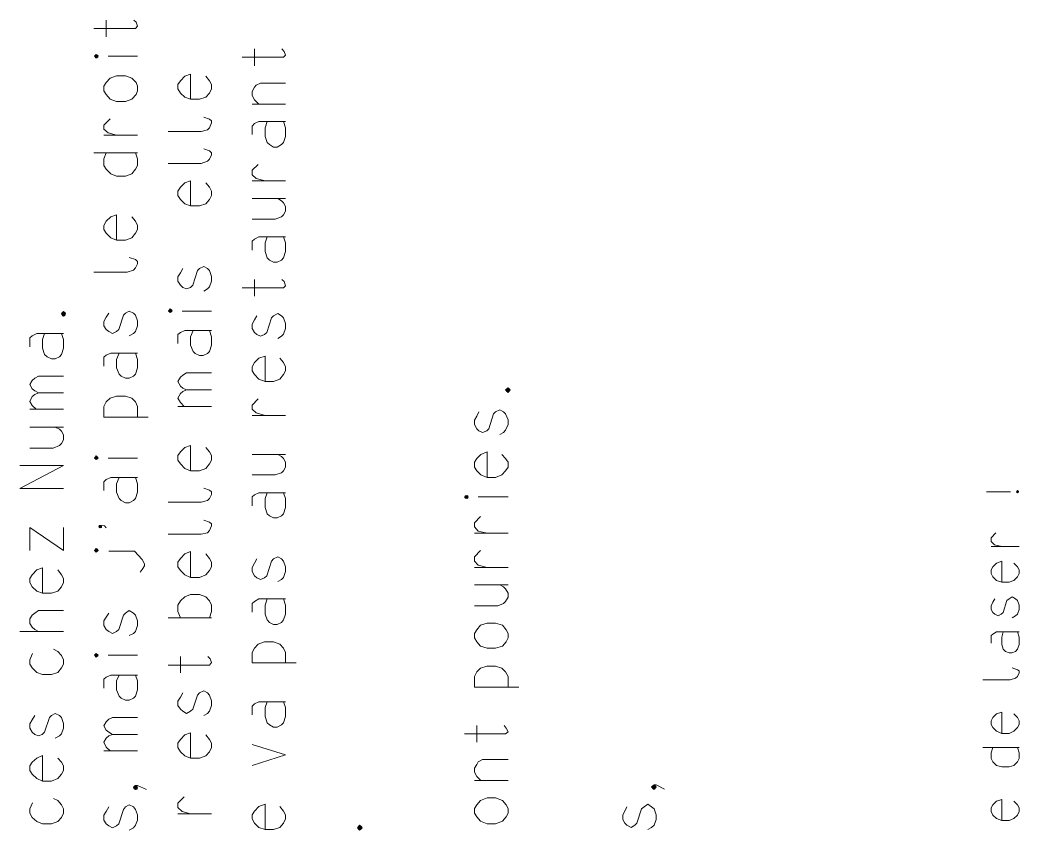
# Model space of a CAD drawing. Header units: millimetres. Extents: x 83.7 to 130.3, y 110.7 to 188.2.
# Drawn here: x 89.64 to 130.05, y 155.5 to 188.24 of the extents above; entities that cross this region are included whole.
import ezdxf

# ---------------------------------------------------------------- set-up
doc = ezdxf.new("R2010")
doc.units = ezdxf.units.MM

msp = doc.modelspace()

# ---------------------------------------------------------------- linework, layer by layer
at = {"color": 139, "lineweight": 0}
for points in [[(92.638, 187.904), (94.316, 187.904), (94.401, 187.989), (94.337, 188.158), (94.252, 188.243)], [(93.127, 187.564), (93.127, 188.243)], [(92.723, 186.715), (92.659, 186.778), (92.723, 186.842)], [(92.681, 186.778), (92.681, 186.778), (92.681, 186.778), (92.681, 186.778), (92.681, 186.778), (92.659, 186.778)], [(92.659, 186.778), (92.808, 186.778)], [(92.766, 186.715), (92.681, 186.821)], [(92.744, 186.821), (92.681, 186.757)], [(92.681, 186.736), (92.766, 186.821)], [(92.681, 186.821), (92.681, 186.736)], [(92.681, 186.821), (92.787, 186.821)], [(92.681, 186.8), (92.744, 186.715)], [(92.787, 186.8), (92.681, 186.8)], [(92.787, 186.757), (92.681, 186.757)], [(92.681, 186.736), (92.787, 186.736)], [(92.702, 186.821), (92.787, 186.736)], [(92.787, 186.821), (92.702, 186.715)], [(92.702, 186.715), (92.702, 186.821)], [(92.766, 186.821), (92.702, 186.821)], [(92.766, 186.715), (92.702, 186.715)], [(92.723, 186.842), (92.808, 186.778)], [(92.808, 186.778), (92.723, 186.715), (92.723, 186.842)], [(92.787, 186.757), (92.723, 186.821)], [(92.723, 186.821), (92.723, 186.715)], [(92.723, 186.715), (92.787, 186.8)], [(92.744, 186.715), (92.744, 186.821)], [(92.766, 186.821), (92.766, 186.715)], [(92.787, 186.736), (92.787, 186.821)], [(94.401, 186.778), (93.211, 186.778)], [(98.626, 186.736), (100.303, 186.736), (100.388, 186.821), (100.324, 186.969), (100.24, 187.076)], [(99.135, 186.396), (99.135, 187.076)], [(96.545, 185.037), (96.545, 186.056), (96.311, 185.972), (96.142, 185.78), (96.035, 185.632), (96.035, 185.462), (96.142, 185.292), (96.311, 185.122), (96.545, 185.037), (96.906, 185.037), (97.161, 185.122), (97.309, 185.292), (97.394, 185.462), (97.394, 185.632), (97.309, 185.78), (97.161, 185.972)], [(99.305, 184.846), (99.135, 185.016), (99.029, 185.186), (99.029, 185.356), (99.135, 185.526), (99.199, 185.611), (99.369, 185.695), (100.388, 185.695)], [(100.388, 184.846), (99.029, 184.846)], [(93.551, 183.593), (93.211, 183.678), (93.042, 183.827), (93.042, 183.997), (93.296, 184.252)], [(95.632, 183.742), (96.97, 183.742), (97.224, 183.806), (97.309, 183.891), (97.394, 184.082), (97.394, 184.167), (97.309, 184.23), (97.076, 184.315)], [(99.029, 183.615), (99.029, 183.954), (99.135, 184.061), (99.305, 184.145), (100.388, 184.145)], [(99.645, 184.145), (99.56, 183.891), (99.56, 183.53), (99.645, 183.296), (99.73, 183.211), (99.9, 183.105), (100.048, 183.105), (100.218, 183.211), (100.303, 183.296), (100.388, 183.53), (100.388, 183.891), (100.303, 184.145)], [(94.401, 183.593), (93.042, 183.593)], [(95.632, 182.447), (96.97, 182.447), (97.224, 182.532), (97.309, 182.617), (97.394, 182.787), (97.394, 182.872), (97.309, 182.956), (97.076, 183.041)], [(92.638, 182.872), (94.401, 182.872)], [(93.127, 182.872), (93.042, 182.638), (93.042, 182.362), (93.127, 182.213), (93.318, 182.022), (93.551, 181.937), (93.912, 181.937), (94.167, 182.022), (94.316, 182.213), (94.401, 182.362), (94.401, 182.638), (94.316, 182.872)], [(99.56, 181.746), (99.199, 181.831), (99.029, 181.98), (99.029, 182.171), (99.284, 182.404)], [(96.545, 180.727), (96.545, 181.746), (96.311, 181.661), (96.142, 181.491), (96.035, 181.322), (96.035, 181.152), (96.142, 180.982), (96.311, 180.812), (96.545, 180.727), (96.906, 180.727), (97.161, 180.812), (97.309, 180.982), (97.394, 181.152), (97.394, 181.322), (97.309, 181.491), (97.161, 181.661)], [(100.388, 181.746), (99.029, 181.746)], [(99.029, 180.196), (99.964, 180.196), (100.218, 180.281), (100.303, 180.366), (100.388, 180.515), (100.388, 180.706), (100.303, 180.854), (100.218, 180.939), (100.07, 181.024)], [(99.029, 181.024), (100.388, 181.024)], [(93.551, 179.347), (93.551, 180.366), (93.318, 180.281), (93.127, 180.111), (93.042, 179.941), (93.042, 179.772), (93.127, 179.623), (93.318, 179.432), (93.551, 179.347), (93.912, 179.347), (94.167, 179.432), (94.316, 179.623), (94.401, 179.772), (94.401, 179.941), (94.316, 180.111), (94.167, 180.281)], [(99.029, 178.943), (99.029, 179.304), (99.135, 179.389), (99.305, 179.474), (100.388, 179.474)], [(99.645, 179.474), (99.56, 179.241), (99.56, 178.88), (99.645, 178.625), (99.73, 178.54), (99.9, 178.455), (100.048, 178.455), (100.218, 178.54), (100.303, 178.625), (100.388, 178.88), (100.388, 179.241), (100.303, 179.474)], [(92.638, 178.052), (93.976, 178.052), (94.231, 178.137), (94.316, 178.222), (94.401, 178.391), (94.401, 178.476), (94.316, 178.561), (94.061, 178.646)], [(96.227, 178.2), (96.142, 178.03), (96.035, 177.861), (96.035, 177.691), (96.142, 177.521), (96.227, 177.436), (96.375, 177.372), (96.545, 177.436), (96.63, 177.521), (96.821, 178.115), (96.906, 178.2), (97.076, 178.285), (97.224, 178.2), (97.309, 178.115), (97.394, 177.882), (97.394, 177.691), (97.309, 177.457), (97.224, 177.372), (97.076, 177.287)], [(98.626, 177.415), (100.303, 177.415), (100.388, 177.5), (100.324, 177.67), (100.24, 177.754)], [(99.135, 177.075), (99.135, 177.754)], [(91.322, 176.374), (91.407, 176.459), (91.407, 176.268)], [(91.343, 176.374), (91.343, 176.374), (91.343, 176.374), (91.322, 176.374)], [(91.322, 176.374), (91.407, 176.268), (91.492, 176.374)], [(91.492, 176.374), (91.322, 176.374)], [(91.343, 176.332), (91.449, 176.438)], [(91.428, 176.438), (91.343, 176.353)], [(91.343, 176.396), (91.449, 176.289)], [(91.343, 176.396), (91.343, 176.332)], [(91.47, 176.396), (91.343, 176.396)], [(91.428, 176.289), (91.343, 176.374)], [(91.343, 176.374), (91.47, 176.374)], [(91.343, 176.353), (91.47, 176.353)], [(91.47, 176.332), (91.343, 176.332)], [(91.364, 176.438), (91.47, 176.332)], [(91.364, 176.438), (91.364, 176.289)], [(91.449, 176.438), (91.364, 176.438)], [(91.47, 176.311), (91.364, 176.417)], [(91.47, 176.417), (91.364, 176.311)], [(91.364, 176.311), (91.364, 176.417)], [(91.364, 176.417), (91.47, 176.417)], [(91.364, 176.289), (91.47, 176.396)], [(91.364, 176.311), (91.47, 176.311)], [(91.449, 176.289), (91.364, 176.289)], [(91.47, 176.353), (91.385, 176.438)], [(91.385, 176.289), (91.385, 176.438)], [(91.47, 176.374), (91.385, 176.289)], [(91.407, 176.459), (91.492, 176.374)], [(91.428, 176.438), (91.428, 176.289)], [(91.449, 176.289), (91.449, 176.438)], [(91.47, 176.417), (91.47, 176.311)], [(91.47, 176.332), (91.47, 176.396)], [(93.233, 176.396), (93.127, 176.226), (93.042, 176.056), (93.042, 175.886), (93.127, 175.737), (93.233, 175.652), (93.381, 175.567), (93.551, 175.652), (93.636, 175.737), (93.827, 176.311), (93.912, 176.396), (94.061, 176.48), (94.231, 176.396), (94.316, 176.311), (94.401, 176.077), (94.401, 175.886), (94.316, 175.652), (94.231, 175.567), (94.061, 175.483)], [(95.717, 176.417), (95.653, 176.48), (95.717, 176.565)], [(95.674, 176.48), (95.674, 176.48), (95.674, 176.48), (95.674, 176.48), (95.674, 176.48), (95.653, 176.48)], [(95.653, 176.48), (95.802, 176.48)], [(95.738, 176.544), (95.674, 176.48)], [(95.674, 176.459), (95.759, 176.544)], [(95.759, 176.438), (95.674, 176.523)], [(95.674, 176.523), (95.674, 176.459)], [(95.674, 176.523), (95.781, 176.523)], [(95.674, 176.502), (95.738, 176.438)], [(95.781, 176.502), (95.674, 176.502)], [(95.781, 176.48), (95.674, 176.48)], [(95.674, 176.459), (95.781, 176.459)], [(95.696, 176.544), (95.781, 176.459)], [(95.696, 176.438), (95.696, 176.544)], [(95.759, 176.544), (95.696, 176.544)], [(95.781, 176.523), (95.696, 176.438)], [(95.759, 176.438), (95.696, 176.438)], [(95.717, 176.565), (95.802, 176.48)], [(95.802, 176.48), (95.717, 176.417), (95.717, 176.565)], [(95.781, 176.48), (95.717, 176.544)], [(95.717, 176.544), (95.717, 176.438)], [(95.717, 176.438), (95.781, 176.502)], [(95.738, 176.438), (95.738, 176.544)], [(95.759, 176.544), (95.759, 176.438)], [(95.781, 176.459), (95.781, 176.523)], [(97.394, 176.48), (96.205, 176.48)], [(99.22, 176.289), (99.135, 176.12), (99.029, 175.95), (99.029, 175.78), (99.135, 175.61), (99.22, 175.525), (99.369, 175.461), (99.539, 175.525), (99.624, 175.61), (99.815, 176.204), (99.9, 176.289), (100.07, 176.374), (100.218, 176.289), (100.303, 176.204), (100.388, 175.971), (100.388, 175.78), (100.303, 175.546), (100.218, 175.461), (100.07, 175.376)], [(90.048, 175.037), (90.048, 175.398), (90.133, 175.483), (90.324, 175.567), (91.407, 175.567)], [(90.642, 175.567), (90.557, 175.334), (90.557, 174.973), (90.642, 174.718), (90.748, 174.633), (90.918, 174.548), (91.067, 174.548), (91.237, 174.633), (91.322, 174.718), (91.407, 174.973), (91.407, 175.334), (91.322, 175.567)], [(96.035, 175.164), (96.035, 175.525), (96.142, 175.61), (96.311, 175.695), (97.394, 175.695)], [(96.651, 175.695), (96.545, 175.44), (96.545, 175.1), (96.651, 174.846), (96.736, 174.761), (96.906, 174.676), (97.055, 174.676), (97.224, 174.761), (97.309, 174.846), (97.394, 175.1), (97.394, 175.44), (97.309, 175.695)], [(93.042, 174.251), (93.042, 174.612), (93.127, 174.697), (93.318, 174.782), (94.401, 174.782)], [(93.657, 174.782), (93.551, 174.527), (93.551, 174.187), (93.657, 173.933), (93.742, 173.848), (93.912, 173.763), (94.061, 173.763), (94.231, 173.848), (94.316, 173.933), (94.401, 174.187), (94.401, 174.527), (94.316, 174.782)], [(99.56, 173.635), (99.56, 174.654), (99.305, 174.57), (99.135, 174.4), (99.029, 174.23), (99.029, 174.06), (99.135, 173.911), (99.305, 173.72), (99.56, 173.635), (99.9, 173.635), (100.155, 173.72), (100.303, 173.911), (100.388, 174.06), (100.388, 174.23), (100.303, 174.4), (100.155, 174.57)], [(90.388, 173.168), (90.239, 173.253), (90.133, 173.338), (90.048, 173.508), (90.133, 173.678), (90.239, 173.763), (90.388, 173.848), (91.407, 173.848)], [(96.375, 173.296), (96.227, 173.359), (96.142, 173.444), (96.035, 173.635), (96.142, 173.805), (96.227, 173.89), (96.375, 173.975), (97.394, 173.975)], [(109.285, 173.296), (109.391, 173.38), (109.391, 173.189)], [(109.306, 173.253), (109.412, 173.359)], [(109.391, 173.359), (109.306, 173.274)], [(109.348, 173.359), (109.455, 173.253)], [(109.348, 173.359), (109.348, 173.211)], [(109.412, 173.359), (109.348, 173.359)], [(109.455, 173.274), (109.37, 173.359)], [(109.37, 173.211), (109.37, 173.359)], [(109.391, 173.38), (109.476, 173.296)], [(109.391, 173.359), (109.391, 173.211)], [(109.412, 173.211), (109.412, 173.359)], [(90.303, 172.51), (90.133, 172.659), (90.048, 172.828), (90.133, 173.02), (90.239, 173.104), (90.388, 173.168), (91.407, 173.168)], [(94.825, 172.191), (93.042, 172.191), (93.042, 172.616), (93.127, 172.807), (93.296, 172.956), (93.551, 173.041), (93.912, 173.041), (94.167, 172.956), (94.316, 172.807), (94.401, 172.616), (94.401, 172.191)], [(96.29, 172.616), (96.142, 172.786), (96.035, 172.956), (96.142, 173.147), (96.227, 173.232), (96.375, 173.296), (97.394, 173.296)], [(109.285, 173.296), (109.391, 173.189), (109.476, 173.296)], [(109.476, 173.296), (109.285, 173.296)], [(109.306, 173.317), (109.412, 173.211)], [(109.306, 173.317), (109.306, 173.253)], [(109.455, 173.317), (109.306, 173.317)], [(109.327, 173.296), (109.327, 173.296), (109.327, 173.296), (109.306, 173.296)], [(109.391, 173.211), (109.306, 173.296)], [(109.306, 173.296), (109.455, 173.296)], [(109.306, 173.274), (109.455, 173.274)], [(109.455, 173.253), (109.306, 173.253)], [(109.433, 173.232), (109.327, 173.338)], [(109.433, 173.338), (109.327, 173.232)], [(109.327, 173.232), (109.327, 173.338)], [(109.327, 173.338), (109.433, 173.338)], [(109.327, 173.232), (109.433, 173.232)], [(109.348, 173.211), (109.455, 173.317)], [(109.412, 173.211), (109.348, 173.211)], [(109.455, 173.296), (109.37, 173.211)], [(109.433, 173.338), (109.433, 173.232)], [(109.455, 173.253), (109.455, 173.317)], [(97.394, 172.616), (96.035, 172.616)], [(99.56, 172.255), (99.199, 172.361), (99.029, 172.51), (99.029, 172.68), (99.284, 172.935)], [(91.407, 172.51), (90.048, 172.51)], [(100.388, 172.255), (99.029, 172.255)], [(108.202, 172.404), (108.117, 172.234), (108.032, 172.064), (108.032, 171.894), (108.117, 171.724), (108.202, 171.639), (108.35, 171.576), (108.52, 171.639), (108.605, 171.724), (108.796, 172.319), (108.881, 172.404), (109.051, 172.489), (109.2, 172.404), (109.285, 172.319), (109.391, 172.085), (109.391, 171.894), (109.285, 171.661), (109.2, 171.576), (109.051, 171.491)], [(90.048, 170.939), (90.982, 170.939), (91.237, 171.045), (91.322, 171.13), (91.407, 171.278), (91.407, 171.47), (91.322, 171.618), (91.237, 171.703), (91.067, 171.788)], [(90.048, 171.788), (91.407, 171.788)], [(96.545, 170.026), (96.545, 171.045), (96.311, 170.96), (96.142, 170.79), (96.035, 170.641), (96.035, 170.45), (96.142, 170.302), (96.311, 170.111), (96.545, 170.026), (96.906, 170.026), (97.161, 170.111), (97.309, 170.302), (97.394, 170.45), (97.394, 170.641), (97.309, 170.79), (97.161, 170.96)], [(92.723, 170.472), (92.659, 170.535), (92.723, 170.62)], [(92.681, 170.535), (92.681, 170.535), (92.681, 170.535), (92.681, 170.535), (92.681, 170.535), (92.659, 170.535)], [(92.659, 170.535), (92.808, 170.535)], [(92.744, 170.599), (92.681, 170.535)], [(92.681, 170.514), (92.766, 170.599)], [(92.766, 170.493), (92.681, 170.578)], [(92.681, 170.578), (92.681, 170.514)], [(92.681, 170.578), (92.787, 170.578)], [(92.681, 170.557), (92.744, 170.493)], [(92.787, 170.557), (92.681, 170.557)], [(92.787, 170.535), (92.681, 170.535)], [(92.681, 170.514), (92.787, 170.514)], [(92.702, 170.599), (92.787, 170.514)], [(92.702, 170.493), (92.702, 170.599)], [(92.766, 170.599), (92.702, 170.599)], [(92.787, 170.578), (92.702, 170.493)], [(92.723, 170.62), (92.808, 170.535)], [(92.808, 170.535), (92.723, 170.472), (92.723, 170.62)], [(92.787, 170.535), (92.723, 170.599)], [(92.723, 170.599), (92.723, 170.493)], [(92.723, 170.493), (92.787, 170.557)], [(92.744, 170.493), (92.744, 170.599)], [(92.766, 170.599), (92.766, 170.493)], [(92.787, 170.514), (92.787, 170.578)], [(94.401, 170.535), (93.211, 170.535)], [(99.029, 169.856), (99.964, 169.856), (100.218, 169.941), (100.303, 170.026), (100.388, 170.174), (100.388, 170.365), (100.303, 170.514), (100.218, 170.599), (100.07, 170.684)], [(99.029, 170.684), (100.388, 170.684)], [(108.542, 169.75), (108.542, 170.79), (108.287, 170.684), (108.117, 170.514), (108.032, 170.365), (108.032, 170.174), (108.117, 170.026), (108.287, 169.856), (108.542, 169.75), (108.881, 169.75), (109.136, 169.856), (109.285, 170.026), (109.391, 170.174), (109.391, 170.365), (109.285, 170.514), (109.136, 170.684)], [(91.407, 169.304), (89.644, 169.304), (91.407, 170.238), (89.644, 170.238)], [(92.766, 170.493), (92.702, 170.493)], [(93.042, 169.219), (93.042, 169.58), (93.127, 169.665), (93.318, 169.75), (94.401, 169.75)], [(93.657, 169.75), (93.551, 169.495), (93.551, 169.155), (93.657, 168.9), (93.742, 168.815), (93.912, 168.731), (94.061, 168.731), (94.231, 168.815), (94.316, 168.9), (94.401, 169.155), (94.401, 169.495), (94.316, 169.75)], [(95.632, 168.752), (96.97, 168.752), (97.224, 168.815), (97.309, 168.9), (97.394, 169.07), (97.394, 169.176), (97.309, 169.24), (97.076, 169.325)], [(99.029, 168.603), (99.029, 168.964), (99.135, 169.049), (99.305, 169.134), (100.388, 169.134)], [(99.645, 169.134), (99.56, 168.9), (99.56, 168.539), (99.645, 168.285), (99.73, 168.2), (99.9, 168.115), (100.048, 168.115), (100.218, 168.2), (100.303, 168.285), (100.388, 168.539), (100.388, 168.9), (100.303, 169.134)], [(107.713, 168.9), (107.629, 168.964), (107.713, 169.028)], [(107.629, 168.964), (107.777, 168.964)], [(107.735, 168.922), (107.65, 169.007)], [(107.735, 169.007), (107.65, 168.943)], [(107.65, 168.922), (107.735, 169.007)], [(107.65, 169.007), (107.65, 168.922)], [(107.65, 169.007), (107.756, 169.007)], [(107.65, 168.985), (107.735, 168.922)], [(107.756, 168.985), (107.65, 168.985)], [(107.671, 168.964), (107.671, 168.964), (107.671, 168.964), (107.671, 168.964), (107.671, 168.964), (107.65, 168.964)], [(107.756, 168.943), (107.65, 168.943)], [(107.65, 168.922), (107.756, 168.922)], [(107.671, 169.007), (107.756, 168.922)], [(107.756, 169.007), (107.671, 168.922)], [(107.671, 168.922), (107.671, 169.007)], [(107.735, 169.007), (107.671, 169.007)], [(107.735, 168.922), (107.671, 168.922)], [(107.756, 168.943), (107.692, 169.007)], [(107.692, 169.007), (107.692, 168.922)], [(107.692, 168.922), (107.756, 168.985)], [(107.713, 169.028), (107.777, 168.964)], [(107.777, 168.964), (107.713, 168.9), (107.713, 169.028)], [(107.735, 169.007), (107.735, 168.922)], [(107.735, 168.922), (107.735, 169.007)], [(107.756, 168.922), (107.756, 169.007)], [(109.391, 168.964), (108.181, 168.964)], [(128.734, 169.176), (129.711, 169.176)], [(129.944, 169.176), (129.987, 169.219), (129.987, 169.134)], [(129.965, 169.176), (129.965, 169.176), (129.965, 169.176), (129.965, 169.176), (129.965, 169.176), (129.965, 169.176), (129.965, 169.176), (129.965, 169.176), (129.944, 169.176)], [(129.944, 169.176), (129.987, 169.134), (130.029, 169.176)], [(130.029, 169.176), (129.944, 169.176)], [(130.029, 169.155), (129.965, 169.198)], [(129.965, 169.198), (130.008, 169.155)], [(130.029, 169.198), (129.965, 169.155)], [(129.965, 169.155), (130.008, 169.198)], [(129.987, 169.198), (129.965, 169.176)], [(129.965, 169.198), (129.965, 169.155)], [(129.965, 169.198), (130.029, 169.198)], [(130.029, 169.198), (129.965, 169.198)], [(129.987, 169.155), (129.965, 169.176)], [(130.029, 169.155), (129.965, 169.155)], [(129.965, 169.155), (130.029, 169.155)], [(129.987, 169.219), (130.029, 169.176)], [(130.029, 169.176), (129.987, 169.198)], [(129.987, 169.198), (130.029, 169.155)], [(129.987, 169.155), (130.029, 169.198)], [(129.987, 169.155), (129.987, 169.198)], [(130.029, 169.176), (129.987, 169.155)], [(130.008, 169.198), (130.008, 169.155)], [(130.029, 169.155), (130.029, 169.198)], [(108.542, 167.499), (108.181, 167.584), (108.032, 167.754), (108.032, 167.924), (108.266, 168.178)], [(90.048, 166.798), (90.048, 167.733), (91.407, 166.798), (91.407, 167.733)], [(92.829, 167.775), (92.893, 167.817), (92.893, 167.711)], [(92.829, 167.775), (92.893, 167.711), (92.935, 167.775)], [(92.935, 167.775), (92.829, 167.775)], [(92.935, 167.733), (92.851, 167.817)], [(92.935, 167.817), (92.851, 167.733)], [(92.851, 167.754), (92.914, 167.817)], [(92.893, 167.817), (92.851, 167.775)], [(92.851, 167.817), (92.851, 167.733)], [(92.935, 167.817), (92.851, 167.817)], [(92.851, 167.796), (92.914, 167.733)], [(92.851, 167.796), (92.935, 167.796)], [(92.872, 167.775), (92.872, 167.775), (92.872, 167.775), (92.872, 167.775), (92.872, 167.775), (92.872, 167.775), (92.872, 167.775), (92.872, 167.775), (92.851, 167.775)], [(92.893, 167.733), (92.851, 167.775)], [(92.851, 167.754), (92.935, 167.754)], [(92.935, 167.733), (92.851, 167.733)], [(92.872, 167.817), (92.935, 167.754)], [(92.872, 167.733), (92.872, 167.817)], [(92.872, 167.733), (92.935, 167.796)], [(92.893, 167.817), (92.935, 167.775)], [(92.935, 167.775), (92.893, 167.817)], [(92.893, 167.817), (92.935, 167.817), (93.063, 167.796), (93.127, 167.711)], [(92.935, 167.775), (92.893, 167.733)], [(92.914, 167.817), (92.914, 167.733)], [(92.935, 167.733), (92.935, 167.817)], [(95.632, 167.457), (96.97, 167.457), (97.224, 167.52), (97.309, 167.605), (97.394, 167.796), (97.394, 167.881), (97.309, 167.945), (97.076, 168.03)], [(109.391, 167.499), (108.032, 167.499)], [(129.35, 166.968), (129.052, 167.032), (128.925, 167.159), (128.925, 167.308), (129.116, 167.52)], [(92.723, 166.735), (92.659, 166.798), (92.723, 166.883)], [(92.723, 166.883), (92.808, 166.798)], [(92.808, 166.798), (92.723, 166.735), (92.723, 166.883)], [(130.05, 166.968), (128.925, 166.968)], [(92.681, 166.798), (92.681, 166.798), (92.681, 166.798), (92.681, 166.798), (92.681, 166.798), (92.659, 166.798)], [(92.659, 166.798), (92.808, 166.798)], [(92.744, 166.862), (92.681, 166.777)], [(92.681, 166.777), (92.766, 166.862)], [(92.766, 166.756), (92.681, 166.841)], [(92.681, 166.841), (92.681, 166.777)], [(92.681, 166.841), (92.787, 166.841)], [(92.681, 166.82), (92.744, 166.756)], [(92.787, 166.82), (92.681, 166.82)], [(92.787, 166.777), (92.681, 166.777)], [(92.681, 166.777), (92.787, 166.777)], [(92.702, 166.862), (92.787, 166.777)], [(92.702, 166.756), (92.702, 166.862)], [(92.766, 166.862), (92.702, 166.862)], [(92.787, 166.841), (92.702, 166.756)], [(92.766, 166.756), (92.702, 166.756)], [(92.787, 166.777), (92.723, 166.862)], [(92.723, 166.862), (92.723, 166.756)], [(92.723, 166.756), (92.787, 166.82)], [(92.744, 166.756), (92.744, 166.862)], [(92.766, 166.862), (92.766, 166.756)], [(92.787, 166.777), (92.787, 166.841)], [(93.233, 166.777), (94.273, 166.777), (94.592, 166.437), (94.677, 166.268), (94.677, 166.183), (94.592, 166.034), (94.507, 165.928)], [(96.545, 165.715), (96.545, 166.756), (96.311, 166.671), (96.142, 166.48), (96.035, 166.331), (96.035, 166.14), (96.142, 165.991), (96.311, 165.822), (96.545, 165.715), (96.906, 165.715), (97.161, 165.822), (97.309, 165.991), (97.394, 166.14), (97.394, 166.331), (97.309, 166.48), (97.161, 166.671)], [(99.22, 166.459), (99.135, 166.289), (99.029, 166.119), (99.029, 165.949), (99.135, 165.779), (99.22, 165.694), (99.369, 165.631), (99.539, 165.694), (99.624, 165.779), (99.815, 166.374), (99.9, 166.459), (100.07, 166.544), (100.218, 166.459), (100.303, 166.374), (100.388, 166.14), (100.388, 165.949), (100.303, 165.715), (100.218, 165.631), (100.07, 165.546)], [(108.542, 166.119), (108.181, 166.204), (108.032, 166.374), (108.032, 166.544), (108.266, 166.798)], [(90.557, 165.078), (90.557, 166.098), (90.324, 166.013), (90.133, 165.822), (90.048, 165.673), (90.048, 165.503), (90.133, 165.333), (90.324, 165.163), (90.557, 165.078), (90.918, 165.078), (91.173, 165.163), (91.322, 165.333), (91.407, 165.503), (91.407, 165.673), (91.322, 165.822), (91.173, 166.013)], [(109.391, 166.119), (108.032, 166.119)], [(129.35, 165.524), (129.35, 166.374), (129.137, 166.289), (128.989, 166.14), (128.925, 166.013), (128.925, 165.864), (128.989, 165.737), (129.137, 165.588), (129.35, 165.524), (129.647, 165.524), (129.838, 165.588), (129.987, 165.737), (130.05, 165.864), (130.05, 166.013), (129.987, 166.14), (129.838, 166.289)], [(108.032, 164.569), (108.966, 164.569), (109.2, 164.654), (109.285, 164.739), (109.391, 164.909), (109.391, 165.078), (109.285, 165.248), (109.2, 165.333), (109.051, 165.418)], [(108.032, 165.418), (109.391, 165.418)], [(96.142, 164.081), (96.035, 164.335), (96.035, 164.59), (96.142, 164.76), (96.311, 164.93), (96.545, 165.015), (96.906, 165.015), (97.161, 164.93), (97.309, 164.76), (97.394, 164.59), (97.394, 164.335), (97.309, 164.081)], [(129.074, 164.845), (128.989, 164.718), (128.925, 164.569), (128.925, 164.42), (128.989, 164.293), (129.074, 164.229), (129.201, 164.165), (129.328, 164.229), (129.413, 164.293), (129.562, 164.781), (129.647, 164.845), (129.774, 164.93), (129.902, 164.845), (129.987, 164.781), (130.05, 164.59), (130.05, 164.42), (129.987, 164.229), (129.902, 164.165), (129.774, 164.081)], [(99.029, 164.314), (99.029, 164.654), (99.135, 164.739), (99.305, 164.845), (100.388, 164.845)], [(99.645, 164.845), (99.56, 164.59), (99.56, 164.229), (99.645, 163.996), (99.73, 163.889), (99.9, 163.805), (100.048, 163.805), (100.218, 163.889), (100.303, 163.996), (100.388, 164.229), (100.388, 164.59), (100.303, 164.845)], [(90.388, 163.528), (90.239, 163.613), (90.133, 163.698), (90.048, 163.847), (90.048, 164.038), (90.133, 164.187), (90.239, 164.272), (90.388, 164.378), (91.407, 164.378)], [(93.233, 164.272), (93.127, 164.102), (93.042, 163.953), (93.042, 163.762), (93.127, 163.613), (93.233, 163.528), (93.381, 163.444), (93.551, 163.528), (93.636, 163.613), (93.827, 164.187), (93.912, 164.272), (94.061, 164.378), (94.231, 164.272), (94.316, 164.187), (94.401, 163.953), (94.401, 163.762), (94.316, 163.528), (94.231, 163.444), (94.061, 163.359)], [(97.394, 164.081), (95.632, 164.081)], [(91.407, 163.528), (89.644, 163.528)], [(128.925, 163.061), (128.925, 163.359), (128.989, 163.422), (129.137, 163.507), (130.05, 163.507)], [(129.413, 163.507), (129.35, 163.295), (129.35, 162.998), (129.413, 162.807), (129.498, 162.722), (129.647, 162.658), (129.753, 162.658), (129.902, 162.722), (129.987, 162.807), (130.05, 162.998), (130.05, 163.295), (129.987, 163.507)], [(100.813, 162.255), (99.029, 162.255), (99.029, 162.679), (99.135, 162.849), (99.284, 163.019), (99.539, 163.104), (99.9, 163.104), (100.155, 163.019), (100.303, 162.849), (100.388, 162.679), (100.388, 162.255)], [(90.154, 162.637), (90.048, 162.382), (90.048, 162.212), (90.133, 162.063), (90.324, 161.872), (90.557, 161.787), (90.918, 161.787), (91.173, 161.872), (91.322, 162.063), (91.407, 162.212), (91.407, 162.382), (91.322, 162.552), (91.173, 162.722), (91.003, 162.807)], [(92.723, 162.488), (92.659, 162.573), (92.723, 162.637)], [(92.681, 162.573), (92.681, 162.573), (92.681, 162.573), (92.681, 162.573), (92.681, 162.573), (92.659, 162.573)], [(92.659, 162.573), (92.808, 162.573)], [(92.744, 162.615), (92.681, 162.552)], [(92.681, 162.531), (92.766, 162.615)], [(92.766, 162.509), (92.681, 162.594)], [(92.681, 162.594), (92.744, 162.509)], [(92.681, 162.594), (92.681, 162.531)], [(92.681, 162.594), (92.787, 162.594)], [(92.787, 162.594), (92.681, 162.594)], [(92.787, 162.552), (92.681, 162.552)], [(92.681, 162.531), (92.787, 162.531)], [(92.702, 162.615), (92.787, 162.531)], [(92.702, 162.509), (92.702, 162.615)], [(92.766, 162.615), (92.702, 162.615)], [(92.787, 162.594), (92.702, 162.509)], [(92.766, 162.509), (92.702, 162.509)], [(92.723, 162.637), (92.808, 162.573)], [(92.808, 162.573), (92.723, 162.488), (92.723, 162.637)], [(92.787, 162.552), (92.723, 162.615)], [(92.723, 162.615), (92.723, 162.509)], [(92.723, 162.509), (92.787, 162.594)], [(92.744, 162.509), (92.744, 162.615)], [(92.766, 162.615), (92.766, 162.509)], [(92.787, 162.531), (92.787, 162.594)], [(94.401, 162.573), (93.211, 162.573)], [(95.632, 162.17), (97.309, 162.17), (97.394, 162.276), (97.331, 162.424), (97.246, 162.509)], [(96.142, 161.851), (96.142, 162.509)], [(109.816, 161.278), (108.032, 161.278), (108.032, 161.702), (108.117, 161.894), (108.266, 162.042), (108.52, 162.127), (108.881, 162.127), (109.136, 162.042), (109.285, 161.894), (109.391, 161.702), (109.391, 161.278)], [(128.585, 161.575), (129.689, 161.575), (129.902, 161.639), (129.987, 161.702), (130.05, 161.851), (130.05, 161.936), (129.987, 161.978), (129.774, 162.063)], [(93.042, 161.235), (93.042, 161.596), (93.127, 161.681), (93.318, 161.766), (94.401, 161.766)], [(93.657, 161.766), (93.551, 161.533), (93.551, 161.172), (93.657, 160.917), (93.742, 160.832), (93.912, 160.747), (94.061, 160.747), (94.231, 160.832), (94.316, 160.917), (94.401, 161.172), (94.401, 161.533), (94.316, 161.766)], [(96.227, 161.044), (96.142, 160.874), (96.035, 160.705), (96.035, 160.535), (96.142, 160.386), (96.227, 160.301), (96.375, 160.216), (96.545, 160.301), (96.63, 160.386), (96.821, 160.959), (96.906, 161.044), (97.076, 161.129), (97.224, 161.044), (97.309, 160.959), (97.394, 160.726), (97.394, 160.535), (97.309, 160.301), (97.224, 160.216), (97.076, 160.131)], [(99.029, 160.152), (99.029, 160.513), (99.135, 160.598), (99.305, 160.683), (100.388, 160.683)], [(99.645, 160.683), (99.56, 160.45), (99.56, 160.089), (99.645, 159.834), (99.73, 159.749), (99.9, 159.664), (100.048, 159.664), (100.218, 159.749), (100.303, 159.834), (100.388, 160.089), (100.388, 160.45), (100.303, 160.683)], [(90.239, 160.131), (90.133, 159.961), (90.048, 159.792), (90.048, 159.622), (90.133, 159.452), (90.239, 159.367), (90.388, 159.303), (90.536, 159.367), (90.642, 159.452), (90.833, 160.046), (90.918, 160.131), (91.067, 160.216), (91.237, 160.131), (91.322, 160.046), (91.407, 159.813), (91.407, 159.622), (91.322, 159.388), (91.237, 159.303), (91.067, 159.218)], [(93.381, 159.367), (93.233, 159.452), (93.127, 159.537), (93.042, 159.707), (93.127, 159.876), (93.233, 159.983), (93.381, 160.046), (94.401, 160.046)], [(129.35, 159.409), (129.35, 160.259), (129.137, 160.195), (128.989, 160.046), (128.925, 159.919), (128.925, 159.77), (128.989, 159.643), (129.137, 159.494), (129.35, 159.409), (129.647, 159.409), (129.838, 159.494), (129.987, 159.643), (130.05, 159.77), (130.05, 159.919), (129.987, 160.046), (129.838, 160.195)], [(107.629, 159.388), (109.285, 159.388), (109.391, 159.473), (109.306, 159.622), (109.221, 159.728)], [(108.117, 159.048), (108.117, 159.728)], [(93.296, 158.709), (93.127, 158.857), (93.042, 159.048), (93.127, 159.218), (93.233, 159.303), (93.381, 159.367), (94.401, 159.367)], [(96.545, 158.411), (96.545, 159.431), (96.311, 159.346), (96.142, 159.155), (96.035, 159.006), (96.035, 158.836), (96.142, 158.666), (96.311, 158.496), (96.545, 158.411), (96.906, 158.411), (97.161, 158.496), (97.309, 158.666), (97.394, 158.836), (97.394, 159.006), (97.309, 159.155), (97.161, 159.346)], [(99.029, 158.114), (100.388, 158.539), (99.029, 158.963)], [(128.585, 158.836), (130.05, 158.836)], [(128.989, 158.836), (128.925, 158.624), (128.925, 158.39), (128.989, 158.263), (129.137, 158.114), (129.35, 158.05), (129.647, 158.05), (129.838, 158.114), (129.987, 158.263), (130.05, 158.39), (130.05, 158.624), (129.987, 158.836)], [(90.557, 157.477), (90.557, 158.518), (90.324, 158.411), (90.133, 158.242), (90.048, 158.093), (90.048, 157.902), (90.133, 157.753), (90.324, 157.583), (90.557, 157.477), (90.918, 157.477), (91.173, 157.583), (91.322, 157.753), (91.407, 157.902), (91.407, 158.093), (91.322, 158.242), (91.173, 158.411)], [(94.401, 158.709), (93.042, 158.709)], [(108.287, 157.498), (108.117, 157.668), (108.032, 157.838), (108.032, 158.008), (108.117, 158.157), (108.181, 158.263), (108.35, 158.348), (109.391, 158.348)], [(94.231, 157.222), (94.316, 157.307), (94.316, 157.137)], [(94.252, 157.222), (94.252, 157.222), (94.252, 157.222), (94.231, 157.222)], [(94.231, 157.222), (94.316, 157.137), (94.401, 157.222)], [(94.401, 157.222), (94.231, 157.222)], [(94.252, 157.18), (94.358, 157.286)], [(94.337, 157.286), (94.252, 157.201)], [(94.252, 157.265), (94.358, 157.159)], [(94.252, 157.265), (94.252, 157.18)], [(94.379, 157.265), (94.252, 157.265)], [(94.337, 157.159), (94.252, 157.244)], [(94.252, 157.244), (94.379, 157.244)], [(94.252, 157.201), (94.379, 157.201)], [(94.379, 157.18), (94.252, 157.18)], [(94.273, 157.286), (94.379, 157.18)], [(94.273, 157.286), (94.273, 157.159)], [(94.358, 157.286), (94.273, 157.286)], [(94.379, 157.159), (94.273, 157.265)], [(94.273, 157.159), (94.379, 157.265)], [(94.379, 157.265), (94.273, 157.159)], [(94.273, 157.159), (94.273, 157.265)], [(94.273, 157.265), (94.379, 157.265)], [(94.379, 157.201), (94.294, 157.286)], [(94.294, 157.159), (94.294, 157.286)], [(94.379, 157.244), (94.294, 157.159)], [(94.316, 157.307), (94.401, 157.222)], [(94.316, 157.307), (94.401, 157.307), (94.761, 157.137)], [(94.337, 157.286), (94.337, 157.159)], [(94.358, 157.159), (94.358, 157.286)], [(94.379, 157.18), (94.379, 157.265)], [(94.379, 157.265), (94.379, 157.159)], [(109.391, 157.498), (108.032, 157.498)], [(115.187, 157.244), (115.294, 157.329), (115.294, 157.159)], [(115.187, 157.244), (115.294, 157.159), (115.379, 157.244)], [(115.379, 157.244), (115.187, 157.244)], [(115.209, 157.201), (115.315, 157.307)], [(115.294, 157.307), (115.209, 157.222)], [(115.209, 157.265), (115.315, 157.159)], [(115.294, 157.159), (115.209, 157.265)], [(115.209, 157.265), (115.209, 157.201)], [(115.209, 157.265), (115.357, 157.265)], [(115.357, 157.265), (115.209, 157.265)], [(115.23, 157.244), (115.23, 157.244), (115.23, 157.244), (115.209, 157.244)], [(115.209, 157.222), (115.357, 157.222)], [(115.357, 157.201), (115.209, 157.201)], [(115.336, 157.18), (115.23, 157.286)], [(115.336, 157.286), (115.23, 157.18)], [(115.23, 157.18), (115.23, 157.286)], [(115.23, 157.286), (115.336, 157.286)], [(115.23, 157.18), (115.336, 157.18)], [(115.251, 157.307), (115.357, 157.201)], [(115.251, 157.307), (115.251, 157.159)], [(115.315, 157.307), (115.251, 157.307)], [(115.251, 157.159), (115.357, 157.265)], [(115.357, 157.222), (115.272, 157.307)], [(115.272, 157.159), (115.272, 157.307)], [(115.357, 157.265), (115.272, 157.159)], [(115.294, 157.329), (115.379, 157.244)], [(115.294, 157.329), (115.379, 157.329), (115.718, 157.159)], [(115.294, 157.307), (115.294, 157.159)], [(115.315, 157.159), (115.315, 157.307)], [(115.336, 157.286), (115.336, 157.18)], [(115.357, 157.201), (115.357, 157.265)], [(90.154, 156.607), (90.048, 156.352), (90.048, 156.182), (90.133, 156.012), (90.324, 155.842), (90.557, 155.757), (90.918, 155.757), (91.173, 155.842), (91.322, 156.012), (91.407, 156.182), (91.407, 156.352), (91.322, 156.522), (91.173, 156.692), (91.003, 156.776)], [(94.358, 157.159), (94.273, 157.159)], [(94.273, 157.159), (94.379, 157.159)], [(96.545, 156.161), (96.205, 156.246), (96.035, 156.415), (96.035, 156.585), (96.29, 156.84)], [(115.315, 157.159), (115.251, 157.159)], [(93.233, 156.437), (93.127, 156.246), (93.042, 156.097), (93.042, 155.906), (93.127, 155.757), (93.233, 155.672), (93.381, 155.587), (93.551, 155.672), (93.636, 155.757), (93.827, 156.331), (93.912, 156.437), (94.061, 156.522), (94.231, 156.437), (94.316, 156.331), (94.401, 156.118), (94.401, 155.906), (94.316, 155.694), (94.231, 155.587), (94.061, 155.502)], [(99.56, 155.524), (99.56, 156.543), (99.305, 156.458), (99.135, 156.267), (99.029, 156.118), (99.029, 155.948), (99.135, 155.779), (99.305, 155.609), (99.56, 155.524), (99.9, 155.524), (100.155, 155.609), (100.303, 155.779), (100.388, 155.948), (100.388, 156.118), (100.303, 156.267), (100.155, 156.458)], [(114.189, 156.437), (114.105, 156.267), (114.02, 156.118), (114.02, 155.927), (114.105, 155.779), (114.189, 155.694), (114.359, 155.609), (114.508, 155.694), (114.593, 155.779), (114.784, 156.352), (114.89, 156.437), (115.039, 156.543), (115.187, 156.437), (115.294, 156.352), (115.379, 156.118), (115.379, 155.927), (115.294, 155.694), (115.187, 155.609), (115.039, 155.524)], [(129.35, 155.885), (129.35, 156.734), (129.137, 156.67), (128.989, 156.522), (128.925, 156.394), (128.925, 156.246), (128.989, 156.097), (129.137, 155.97), (129.35, 155.885), (129.647, 155.885), (129.838, 155.97), (129.987, 156.097), (130.05, 156.246), (130.05, 156.394), (129.987, 156.522), (129.838, 156.67)], [(97.394, 156.161), (96.035, 156.161)], [(103.297, 155.587), (103.382, 155.694), (103.382, 155.502)], [(103.318, 155.587), (103.318, 155.587), (103.318, 155.587), (103.297, 155.587)], [(103.297, 155.587), (103.382, 155.502), (103.488, 155.587)], [(103.488, 155.587), (103.297, 155.587)], [(103.318, 155.566), (103.424, 155.672)], [(103.403, 155.672), (103.318, 155.587)], [(103.318, 155.63), (103.424, 155.524)], [(103.318, 155.63), (103.318, 155.566)], [(103.467, 155.63), (103.318, 155.63)], [(103.403, 155.524), (103.318, 155.609)], [(103.318, 155.609), (103.467, 155.609)], [(103.318, 155.587), (103.467, 155.587)], [(103.467, 155.566), (103.318, 155.566)], [(103.446, 155.545), (103.34, 155.651)], [(103.446, 155.651), (103.34, 155.545)], [(103.34, 155.545), (103.34, 155.651)], [(103.34, 155.651), (103.446, 155.651)], [(103.361, 155.672), (103.467, 155.566)], [(103.361, 155.672), (103.361, 155.524)], [(103.424, 155.672), (103.361, 155.672)], [(103.361, 155.524), (103.467, 155.63)], [(103.382, 155.694), (103.488, 155.587)], [(103.467, 155.587), (103.382, 155.672)], [(103.382, 155.524), (103.382, 155.672)], [(103.467, 155.609), (103.382, 155.524)], [(103.403, 155.672), (103.403, 155.524)], [(103.424, 155.524), (103.424, 155.672)], [(103.446, 155.651), (103.446, 155.545)], [(103.467, 155.566), (103.467, 155.63)], [(103.34, 155.545), (103.446, 155.545)], [(103.424, 155.524), (103.361, 155.524)]]:
    msp.add_lwpolyline(points, dxfattribs=at)
for points in [[(94.401, 185.377), (94.337, 185.228), (94.167, 185.037), (93.912, 184.952), (93.551, 184.952), (93.296, 185.037), (93.127, 185.228), (93.042, 185.377), (93.042, 185.568), (93.127, 185.717), (93.296, 185.887), (93.551, 185.993), (93.912, 185.993), (94.167, 185.887), (94.337, 185.717), (94.401, 185.568), (94.401, 185.377)], [(109.391, 163.274), (109.306, 163.104), (109.157, 162.934), (108.881, 162.849), (108.542, 162.849), (108.266, 162.934), (108.117, 163.104), (108.032, 163.274), (108.032, 163.444), (108.117, 163.592), (108.266, 163.783), (108.542, 163.868), (108.881, 163.868), (109.157, 163.783), (109.306, 163.592), (109.391, 163.444), (109.391, 163.274)], [(109.391, 156.182), (109.306, 156.033), (109.157, 155.863), (108.881, 155.757), (108.542, 155.757), (108.266, 155.863), (108.117, 156.033), (108.032, 156.182), (108.032, 156.373), (108.117, 156.522), (108.266, 156.692), (108.542, 156.798), (108.881, 156.798), (109.157, 156.692), (109.306, 156.522), (109.391, 156.373), (109.391, 156.182)]]:
    msp.add_lwpolyline(points, close=True, dxfattribs=at)

doc.saveas('drawing.dxf')
